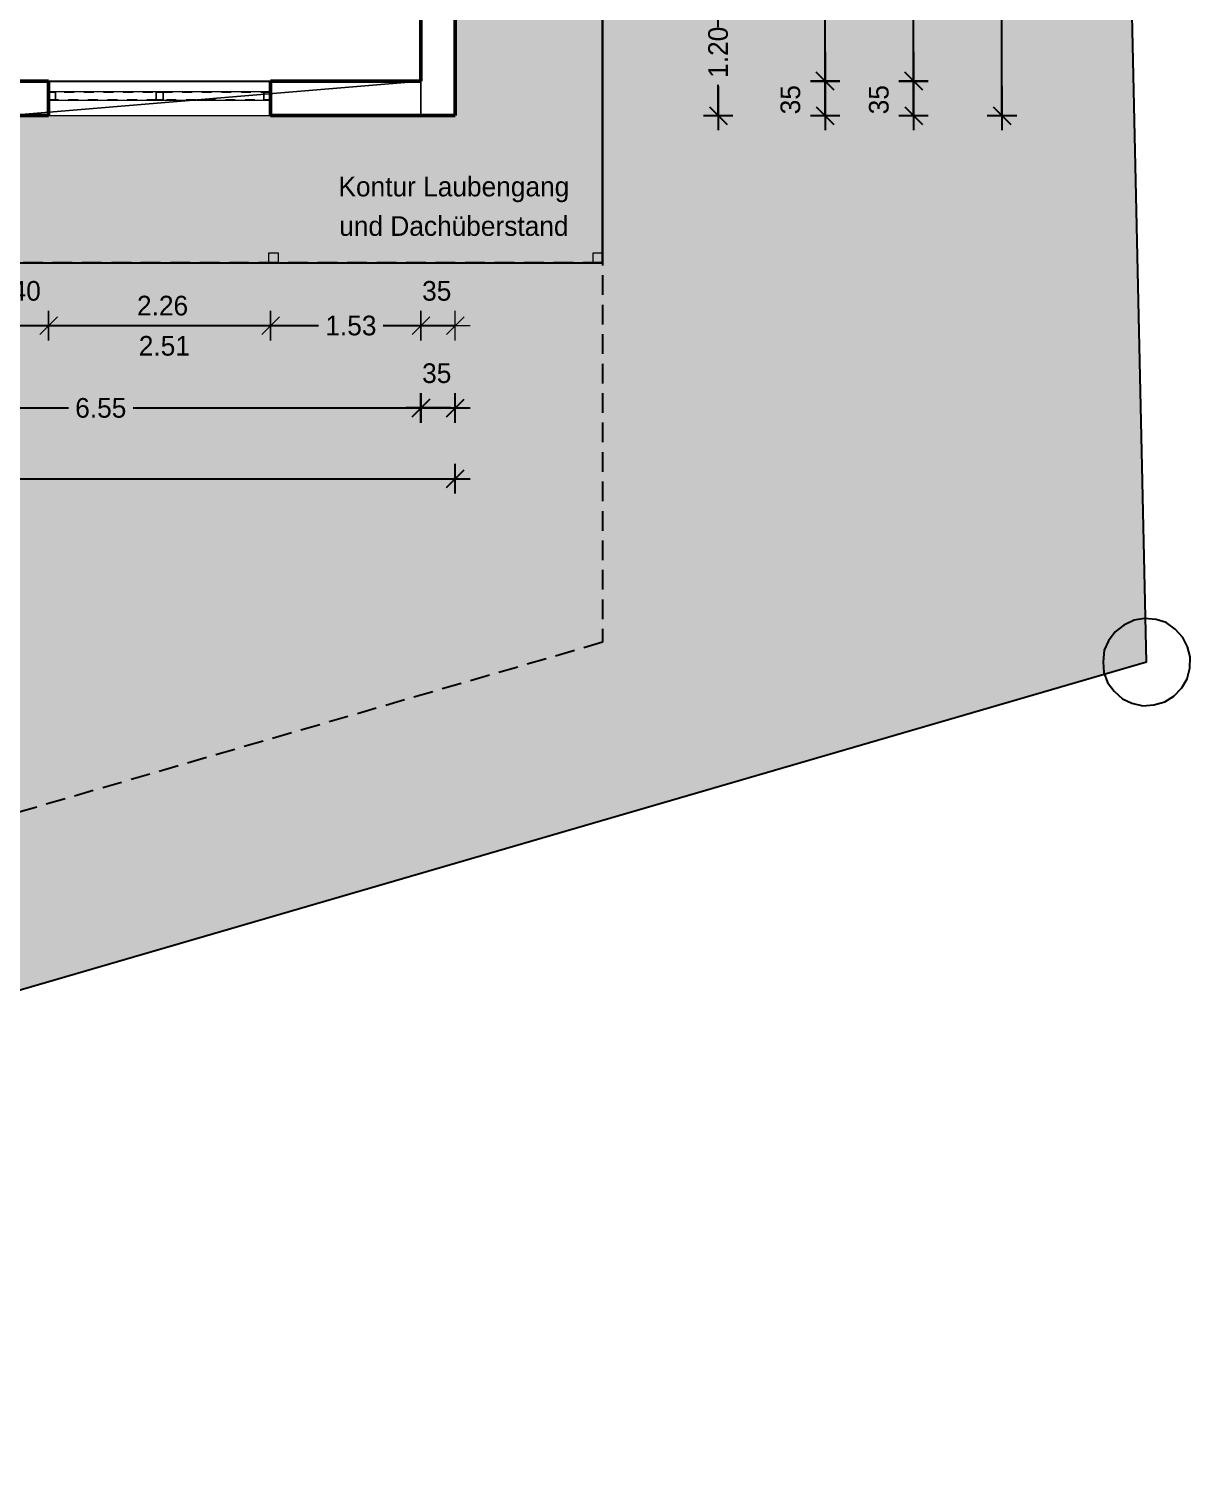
# Model space of a CAD drawing. Header units: metres. Extents: x 148.5 to 220.7, y 14.2 to 65.9.
# Drawn here: x 168.46 to 180.28, y 14.63 to 29.36 of the extents above; entities that cross this region are included whole.
import ezdxf

# ---------------------------------------------------------------- set-up
doc = ezdxf.new("R2010")
doc.units = ezdxf.units.M
doc.header["$XCLIPFRAME"] = 2
doc.header["$PDMODE"] = 65
for name, pattern in [('AUSGEZOGEN', [0]), ('PUNKT2_S9', [0.1, 0, -0.1]), ('VERDECKT2_S2', [0.27, 0.2, -0.07])]:
    doc.linetypes.add(name, pattern=pattern)
for name, color, linetype, lineweight in [('Allgemein01', 7, 'AUSGEZOGEN', 13), ('Design', 7, 'AUSGEZOGEN', 18), ('Fenster', 7, 'AUSGEZOGEN', 13), ('Fensterbank', 7, 'AUSGEZOGEN', 13), ('Fensterbrüstung', 7, 'AUSGEZOGEN', 13), ('Möblierung', 7, 'AUSGEZOGEN', 13), ('Pfosten_ Stützen', 7, 'AUSGEZOGEN', 13), ('Raum', 250, 'AUSGEZOGEN', 13), ('Standard', 7, 'AUSGEZOGEN', 25), ('Stütze Holz', 7, 'AUSGEZOGEN', 13), ('Wand Holz nicht tragend', 7, 'AUSGEZOGEN', 13), ('Wand Holz tragend', 7, 'AUSGEZOGEN', 13)]:
    doc.layers.add(name, color=color, linetype=linetype, lineweight=lineweight)
doc.styles.add('ARIAL', font='arial.ttf')
doc.styles.add('Posterama Text Light', font='')
doc.styles.get('Posterama Text Light').set_extended_font_data('Posterama Text Light')
doc.dimstyles.new('DIMSTYLE_11', dxfattribs={"dimtxt": 0.2, "dimasz": 0.3, "dimexe": 0, "dimexo": 1e-06, "dimgap": 0.1, "dimtad": 2, "dimrnd": 0.005, "dimzin": 0, "dimdsep": 46, "dimtxsty": 'Posterama Text Light', "dimblk1": 'ALL_ML_STRICH', "dimblk2": 'ALL_ML_STRICH', "dimsah": 1, "dimcen": 0, "dimse1": 1, "dimse2": 1, "dimclrd": 7, "dimclre": 7, "dimclrt": 7, "dimadec": 0, "dimazin": 0, "dimtfac": 1, "dimtdec": 0, "dimtix": 1, "dimtmove": 2, "dimatfit": 3, "dimfxl": 0, "dimtzin": 0, "dimlwd": 0, "dimlwe": 18, "dimarcsym": 0})
doc.dimstyles.new('DIMSTYLE_2', dxfattribs={"dimtxt": 0.2, "dimasz": 0.3, "dimexe": 0, "dimexo": 1e-06, "dimgap": 0.1, "dimtad": 0, "dimdec": 3, "dimrnd": 0.005, "dimzin": 0, "dimdsep": 46, "dimtxsty": 'Posterama Text Light', "dimblk1": 'ALL_ML_STRICH', "dimblk2": 'ALL_ML_STRICH', "dimsah": 1, "dimcen": 0, "dimse1": 1, "dimse2": 1, "dimclrd": 7, "dimclre": 7, "dimclrt": 7, "dimadec": 0, "dimazin": 0, "dimtfac": 1, "dimtdec": 0, "dimtix": 1, "dimtmove": 2, "dimatfit": 3, "dimfxl": 0, "dimtzin": 0, "dimlwd": 0, "dimlwe": 25, "dimarcsym": 0})
doc.dimstyles.new('DIMSTYLE_4', dxfattribs={"dimtxt": 0.2, "dimasz": 0.3, "dimexe": 0, "dimexo": 1e-06, "dimgap": 0.1, "dimtad": 0, "dimrnd": 0.005, "dimzin": 0, "dimdsep": 46, "dimtxsty": 'Posterama Text Light', "dimblk1": 'ALL_ML_STRICH', "dimblk2": 'ALL_ML_STRICH', "dimsah": 1, "dimcen": 0, "dimse1": 1, "dimse2": 1, "dimclrd": 7, "dimclre": 7, "dimclrt": 7, "dimadec": 0, "dimazin": 0, "dimtfac": 1, "dimtdec": 0, "dimtix": 1, "dimtmove": 2, "dimatfit": 3, "dimfxl": 0, "dimtzin": 0, "dimlwd": 0, "dimlwe": 25, "dimarcsym": 0})
doc.dimstyles.new('DIMSTYLE_5', dxfattribs={"dimtxt": 0.2, "dimasz": 0.3, "dimexe": 0, "dimexo": 1e-06, "dimgap": 0.1, "dimtad": 0, "dimdec": 3, "dimrnd": 0.005, "dimzin": 0, "dimdsep": 46, "dimtxsty": 'Posterama Text Light', "dimblk1": 'ALL_ML_STRICH', "dimblk2": 'ALL_ML_STRICH', "dimsah": 1, "dimcen": 0, "dimse1": 1, "dimse2": 1, "dimclrd": 7, "dimclre": 7, "dimclrt": 7, "dimadec": 0, "dimazin": 0, "dimtfac": 1, "dimtdec": 0, "dimtix": 1, "dimtmove": 2, "dimatfit": 3, "dimfxl": 0, "dimtzin": 0, "dimlwd": 0, "dimlwe": 25, "dimarcsym": 0})
doc.dimstyles.new('DIMSTYLE_8', dxfattribs={"dimtxt": 0.2, "dimasz": 0.3, "dimexe": 0, "dimexo": 1e-06, "dimgap": 0.1, "dimtad": 2, "dimdec": 1, "dimlfac": 100, "dimrnd": 0.5, "dimzin": 0, "dimdsep": 46, "dimtxsty": 'Posterama Text Light', "dimblk1": 'ALL_ML_STRICH', "dimblk2": 'ALL_ML_STRICH', "dimsah": 1, "dimcen": 0, "dimse1": 1, "dimse2": 1, "dimclrd": 7, "dimclre": 7, "dimclrt": 7, "dimadec": 0, "dimazin": 0, "dimtfac": 1, "dimtdec": 0, "dimtix": 1, "dimtmove": 2, "dimatfit": 3, "dimfxl": 0, "dimtvp": 1.2, "dimtzin": 0, "dimlwd": 0, "dimlwe": 18, "dimarcsym": 0})
picture_1 = doc.add_image_def('image1.jpg', size_in_pixel=(256, 256))
picture_2 = doc.add_image_def('image2.jpg', size_in_pixel=(256, 256))

# ---------------------------------------------------------------- blocks, each defined once
blk = doc.blocks.new('ALL_ML_STRICH')
at = {"color": 0, "linetype": 'ByBlock', "lineweight": -2}
for p, q in [((0, -0.5), (0, 0.5)), ((-1, 0), (0.5, 0)), ((-0.3, -0.3), (0.3, 0.3))]:
    blk.add_line(p, q, dxfattribs=at)
blk = doc.blocks.new('*D78')
at = {"layer": 'DEFPOINTS', "color": 7, "linetype": 'AUSGEZOGEN', "lineweight": 25, "transparency": 33554687}
for p in [(172.798, 46.485), (172.798, 28.482), (178.363, 28.482)]:
    blk.add_point(p, dxfattribs=at)
at = {"layer": 'Standard', "color": 7, "linetype": 'AUSGEZOGEN', "lineweight": -2, "transparency": 33554687}
for p, q in [((178.363, 37.982), (178.363, 46.485)), ((178.363, 28.482), (178.363, 37.042))]:
    blk.add_line(p, q, dxfattribs=at)
at = {"layer": 'Standard', "color": 7, "linetype": 'AUSGEZOGEN', "lineweight": 25, "transparency": 33554687, "xscale": 0.3, "yscale": 0.3, "zscale": 0.3}
for p, rotation in [((178.363, 46.485), 90), ((178.363, 28.482), 270)]:
    blk.add_blockref('ALL_ML_STRICH', p, dxfattribs=dict(at, rotation=rotation))
at = {"layer": 'Standard', "color": 7, "linetype": 'AUSGEZOGEN', "lineweight": 25, "transparency": 33554687, "insert": (178.363, 37.512), "char_height": 0.2, "width": 1.2, "attachment_point": 5, "rotation": 90, "style": 'Posterama Text Light'}
blk.add_mtext('\\A1;{\\A1;{18.00\\H0.132000;\\S5^ ;}}', dxfattribs=at)
blk = doc.blocks.new('*D80')
at = {"layer": 'DEFPOINTS', "color": 7, "linetype": 'AUSGEZOGEN', "lineweight": 25, "transparency": 33554687}
for p in [(158.798, 28.482), (172.798, 28.482), (158.798, 24.785)]:
    blk.add_point(p, dxfattribs=at)
at = {"layer": 'Standard', "color": 7, "linetype": 'AUSGEZOGEN', "lineweight": -2, "transparency": 33554687}
for p, q in [((158.798, 24.785), (165.41, 24.785)), ((166.21, 24.785), (172.798, 24.785))]:
    blk.add_line(p, q, dxfattribs=at)
at = {"layer": 'Standard', "color": 7, "linetype": 'AUSGEZOGEN', "lineweight": 25, "transparency": 33554687, "xscale": 0.3, "yscale": 0.3, "zscale": 0.3, "rotation": 180}
blk.add_blockref('ALL_ML_STRICH', (158.798, 24.785), dxfattribs=at)
at = {"layer": 'Standard', "color": 7, "linetype": 'AUSGEZOGEN', "lineweight": 25, "transparency": 33554687, "xscale": 0.3, "yscale": 0.3, "zscale": 0.3}
blk.add_blockref('ALL_ML_STRICH', (172.798, 24.785), dxfattribs=at)
at = {"layer": 'Standard', "color": 7, "linetype": 'AUSGEZOGEN', "lineweight": 25, "transparency": 33554687, "insert": (165.81, 24.785), "char_height": 0.2, "width": 1, "attachment_point": 5, "style": 'Posterama Text Light'}
blk.add_mtext('\\A1;{\\A1;{14.00\\H0.132000;\\S^ ;}}', dxfattribs=at)
blk = doc.blocks.new('Fensterbank_5_$F2')
at = {"layer": 'Fensterbank', "color": 7, "linetype": 'AUSGEZOGEN', "lineweight": 18, "transparency": 33554687}
blk.add_line((0, -0.112), (2.26, -0.112), dxfattribs=at)
blk = doc.blocks.new('Fensterbank_6_$F2')
at = {"layer": 'Fensterbank', "color": 7, "linetype": 'AUSGEZOGEN', "lineweight": 18, "transparency": 33554687}
blk.add_line((0, -0.16), (2.26, -0.16), dxfattribs=at)
blk = doc.blocks.new('Fenster_7_$F2')
at = {"layer": 'Fenster', "transparency": 33554687}
for points in [[(0, -0.007), (0.07, -0.007), (0.07, 0.085), (0, 0.085), (0, -0.007)], [(0.07, -0.007), (2.19, -0.007), (2.19, 0.085), (0.07, 0.085), (0.07, -0.007)], [(1.095, 0.079), (1.165, 0.079), (1.165, -0.001), (1.095, -0.001), (1.095, 0.079)], [(1.095, -0.001), (1.165, -0.001), (1.165, 0.079), (1.095, 0.079), (1.095, -0.001)], [(2.19, -0.007), (2.26, -0.007), (2.26, 0.085), (2.19, 0.085), (2.19, -0.007)]]:
    blk.add_lwpolyline(points, close=True, dxfattribs=at)
blk = doc.blocks.new('*D102')
at = {"layer": 'DEFPOINTS', "color": 7, "linetype": 'AUSGEZOGEN', "lineweight": 18, "transparency": 33554687}
for p in [(168.258, 28.482), (168.658, 28.482), (168.258, 26.343)]:
    blk.add_point(p, dxfattribs=at)
at = {"layer": 'Standard', "color": 7, "linetype": 'AUSGEZOGEN', "lineweight": -2, "transparency": 33554687}
blk.add_line((168.258, 26.343), (168.658, 26.343), dxfattribs=at)
at = {"layer": 'Standard', "color": 7, "linetype": 'AUSGEZOGEN', "lineweight": 18, "transparency": 33554687, "xscale": 0.3, "yscale": 0.3, "zscale": 0.3, "rotation": 180}
blk.add_blockref('ALL_ML_STRICH', (168.258, 26.343), dxfattribs=at)
at = {"layer": 'Standard', "color": 7, "linetype": 'AUSGEZOGEN', "lineweight": 18, "transparency": 33554687, "xscale": 0.3, "yscale": 0.3, "zscale": 0.3}
blk.add_blockref('ALL_ML_STRICH', (168.658, 26.343), dxfattribs=at)
at = {"layer": 'Standard', "color": 7, "linetype": 'AUSGEZOGEN', "lineweight": 18, "transparency": 33554687, "insert": (168.43, 26.696), "char_height": 0.2, "width": 0.8, "attachment_point": 5, "style": 'Posterama Text Light'}
blk.add_mtext('\\A1;{\\A1;{40\\H0.132000;\\S^ ;}}', dxfattribs=at)
blk = doc.blocks.new('*D103')
at = {"layer": 'DEFPOINTS', "color": 7, "linetype": 'AUSGEZOGEN', "lineweight": 18, "transparency": 33554687}
for p in [(168.658, 28.482), (170.918, 28.482), (168.658, 26.343)]:
    blk.add_point(p, dxfattribs=at)
at = {"layer": 'Standard', "color": 7, "linetype": 'AUSGEZOGEN', "lineweight": -2, "transparency": 33554687}
blk.add_line((168.658, 26.343), (170.918, 26.343), dxfattribs=at)
at = {"layer": 'Standard', "color": 7, "linetype": 'AUSGEZOGEN', "lineweight": 18, "transparency": 33554687, "xscale": 0.3, "yscale": 0.3, "zscale": 0.3, "rotation": 180}
blk.add_blockref('ALL_ML_STRICH', (168.658, 26.343), dxfattribs=at)
at = {"layer": 'Standard', "color": 7, "linetype": 'AUSGEZOGEN', "lineweight": 18, "transparency": 33554687, "xscale": 0.3, "yscale": 0.3, "zscale": 0.3}
blk.add_blockref('ALL_ML_STRICH', (170.918, 26.343), dxfattribs=at)
at = {"layer": 'Standard', "color": 7, "linetype": 'AUSGEZOGEN', "lineweight": 18, "transparency": 33554687, "insert": (169.818, 26.546), "char_height": 0.2, "width": 0.8, "attachment_point": 5, "style": 'Posterama Text Light'}
blk.add_mtext('\\A1;{\\A1;{2.26\\H0.132000;\\S^ ;}}', dxfattribs=at)
at = {"layer": 'Standard', "color": 7, "linetype": 'AUSGEZOGEN', "lineweight": 18, "transparency": 33554687, "insert": (169.576, 26.238), "char_height": 0.2, "width": 0.01, "attachment_point": 1, "line_spacing_factor": 0.60241, "style": 'Posterama Text Light'}
blk.add_mtext('\\A1;{2.51\\H0.132000;\\S^ ;}', dxfattribs=at)
blk = doc.blocks.new('*D104')
at = {"layer": 'DEFPOINTS', "color": 7, "linetype": 'AUSGEZOGEN', "lineweight": 18, "transparency": 33554687}
for p in [(170.918, 28.482), (172.448, 28.482), (170.918, 26.343)]:
    blk.add_point(p, dxfattribs=at)
at = {"layer": 'Standard', "color": 7, "linetype": 'AUSGEZOGEN', "lineweight": -2, "transparency": 33554687}
for p, q in [((170.918, 26.343), (171.405, 26.343)), ((172.065, 26.343), (172.448, 26.343))]:
    blk.add_line(p, q, dxfattribs=at)
at = {"layer": 'Standard', "color": 7, "linetype": 'AUSGEZOGEN', "lineweight": 18, "transparency": 33554687, "xscale": 0.3, "yscale": 0.3, "zscale": 0.3, "rotation": 180}
blk.add_blockref('ALL_ML_STRICH', (170.918, 26.343), dxfattribs=at)
at = {"layer": 'Standard', "color": 7, "linetype": 'AUSGEZOGEN', "lineweight": 18, "transparency": 33554687, "xscale": 0.3, "yscale": 0.3, "zscale": 0.3}
blk.add_blockref('ALL_ML_STRICH', (172.448, 26.343), dxfattribs=at)
at = {"layer": 'Standard', "color": 7, "linetype": 'AUSGEZOGEN', "lineweight": 18, "transparency": 33554687, "insert": (171.735, 26.343), "char_height": 0.2, "width": 0.8, "attachment_point": 5, "style": 'Posterama Text Light'}
blk.add_mtext('\\A1;{\\A1;{1.53\\H0.132000;\\S^ ;}}', dxfattribs=at)
blk = doc.blocks.new('*D105')
at = {"layer": 'DEFPOINTS', "color": 7, "linetype": 'AUSGEZOGEN', "lineweight": 18, "transparency": 33554687}
for p in [(172.448, 28.482), (172.798, 28.482), (172.448, 26.343)]:
    blk.add_point(p, dxfattribs=at)
at = {"layer": 'Standard', "color": 7, "linetype": 'AUSGEZOGEN', "lineweight": -2, "transparency": 33554687}
blk.add_line((172.448, 26.343), (172.798, 26.343), dxfattribs=at)
at = {"layer": 'Standard', "color": 7, "linetype": 'AUSGEZOGEN', "lineweight": 18, "transparency": 33554687, "xscale": 0.3, "yscale": 0.3, "zscale": 0.3, "rotation": 180}
blk.add_blockref('ALL_ML_STRICH', (172.448, 26.343), dxfattribs=at)
at = {"layer": 'Standard', "color": 7, "linetype": 'AUSGEZOGEN', "lineweight": 18, "transparency": 33554687, "xscale": 0.3, "yscale": 0.3, "zscale": 0.3}
blk.add_blockref('ALL_ML_STRICH', (172.798, 26.343), dxfattribs=at)
at = {"layer": 'Standard', "color": 7, "linetype": 'AUSGEZOGEN', "lineweight": 18, "transparency": 33554687, "insert": (172.609, 26.696), "char_height": 0.2, "width": 0.8, "attachment_point": 5, "style": 'Posterama Text Light'}
blk.add_mtext('\\A1;{\\A1;{35\\H0.132000;\\S^ ;}}', dxfattribs=at)
blk = doc.blocks.new('*D108')
at = {"layer": 'DEFPOINTS', "color": 7, "linetype": 'AUSGEZOGEN', "lineweight": 25, "transparency": 33554687}
for p in [(172.798, 29.682), (172.798, 28.482), (175.474, 28.482)]:
    blk.add_point(p, dxfattribs=at)
at = {"layer": 'Standard', "color": 7, "linetype": 'AUSGEZOGEN', "lineweight": -2, "transparency": 33554687}
for p, q in [((175.474, 29.456), (175.474, 29.682)), ((175.474, 28.482), (175.474, 28.796))]:
    blk.add_line(p, q, dxfattribs=at)
at = {"layer": 'Standard', "color": 7, "linetype": 'AUSGEZOGEN', "lineweight": 25, "transparency": 33554687, "xscale": 0.3, "yscale": 0.3, "zscale": 0.3}
for p, rotation in [((175.474, 29.682), 90), ((175.474, 28.482), 270)]:
    blk.add_blockref('ALL_ML_STRICH', p, dxfattribs=dict(at, rotation=rotation))
at = {"layer": 'Standard', "color": 7, "linetype": 'AUSGEZOGEN', "lineweight": 25, "transparency": 33554687, "insert": (175.474, 29.126), "char_height": 0.2, "width": 0.8, "attachment_point": 5, "rotation": 90, "style": 'Posterama Text Light'}
blk.add_mtext('\\A1;{\\A1;{1.20\\H0.132000;\\S^ ;}}', dxfattribs=at)
blk = doc.blocks.new('*D120')
at = {"layer": 'DEFPOINTS', "color": 7, "linetype": 'AUSGEZOGEN', "lineweight": 25, "transparency": 33554687}
for p in [(165.898, 28.832), (172.448, 28.832), (165.898, 25.505)]:
    blk.add_point(p, dxfattribs=at)
at = {"layer": 'Standard', "color": 7, "linetype": 'AUSGEZOGEN', "lineweight": -2, "transparency": 33554687}
for p, q in [((165.898, 25.505), (168.859, 25.505)), ((169.519, 25.505), (172.448, 25.505))]:
    blk.add_line(p, q, dxfattribs=at)
at = {"layer": 'Standard', "color": 7, "linetype": 'AUSGEZOGEN', "lineweight": 25, "transparency": 33554687, "xscale": 0.3, "yscale": 0.3, "zscale": 0.3, "rotation": 180}
blk.add_blockref('ALL_ML_STRICH', (165.898, 25.505), dxfattribs=at)
at = {"layer": 'Standard', "color": 7, "linetype": 'AUSGEZOGEN', "lineweight": 25, "transparency": 33554687, "xscale": 0.3, "yscale": 0.3, "zscale": 0.3}
blk.add_blockref('ALL_ML_STRICH', (172.448, 25.505), dxfattribs=at)
at = {"layer": 'Standard', "color": 7, "linetype": 'AUSGEZOGEN', "lineweight": 25, "transparency": 33554687, "insert": (169.189, 25.505), "char_height": 0.2, "width": 0.8, "attachment_point": 5, "style": 'Posterama Text Light'}
blk.add_mtext('\\A1;{\\A1;{6.55\\H0.132000;\\S^ ;}}', dxfattribs=at)
blk = doc.blocks.new('*D121')
at = {"layer": 'DEFPOINTS', "color": 7, "linetype": 'AUSGEZOGEN', "lineweight": 25, "transparency": 33554687}
for p in [(172.448, 28.832), (172.798, 28.482), (172.448, 25.505)]:
    blk.add_point(p, dxfattribs=at)
at = {"layer": 'Standard', "color": 7, "linetype": 'AUSGEZOGEN', "lineweight": -2, "transparency": 33554687}
blk.add_line((172.448, 25.505), (172.798, 25.505), dxfattribs=at)
at = {"layer": 'Standard', "color": 7, "linetype": 'AUSGEZOGEN', "lineweight": 25, "transparency": 33554687, "xscale": 0.3, "yscale": 0.3, "zscale": 0.3, "rotation": 180}
blk.add_blockref('ALL_ML_STRICH', (172.448, 25.505), dxfattribs=at)
at = {"layer": 'Standard', "color": 7, "linetype": 'AUSGEZOGEN', "lineweight": 25, "transparency": 33554687, "xscale": 0.3, "yscale": 0.3, "zscale": 0.3}
blk.add_blockref('ALL_ML_STRICH', (172.798, 25.505), dxfattribs=at)
at = {"layer": 'Standard', "color": 7, "linetype": 'AUSGEZOGEN', "lineweight": 25, "transparency": 33554687, "insert": (172.609, 25.858), "char_height": 0.2, "width": 0.8, "attachment_point": 5, "style": 'Posterama Text Light'}
blk.add_mtext('\\A1;{\\A1;{35\\H0.132000;\\S^ ;}}', dxfattribs=at)
blk = doc.blocks.new('*D156')
at = {"layer": 'DEFPOINTS', "color": 7, "linetype": 'AUSGEZOGEN', "lineweight": 25, "transparency": 33554687}
for p in [(172.448, 28.832), (172.798, 28.482), (177.463, 28.482)]:
    blk.add_point(p, dxfattribs=at)
at = {"layer": 'Standard', "color": 7, "linetype": 'AUSGEZOGEN', "lineweight": -2, "transparency": 33554687}
blk.add_line((177.463, 28.482), (177.463, 28.832), dxfattribs=at)
at = {"layer": 'Standard', "color": 7, "linetype": 'AUSGEZOGEN', "lineweight": 25, "transparency": 33554687, "xscale": 0.3, "yscale": 0.3, "zscale": 0.3}
for p, rotation in [((177.463, 28.832), 90), ((177.463, 28.482), 270)]:
    blk.add_blockref('ALL_ML_STRICH', p, dxfattribs=dict(at, rotation=rotation))
at = {"layer": 'Standard', "color": 7, "linetype": 'AUSGEZOGEN', "lineweight": 25, "transparency": 33554687, "insert": (177.11, 28.643), "char_height": 0.2, "width": 0.8, "attachment_point": 5, "rotation": 90, "style": 'Posterama Text Light'}
blk.add_mtext('\\A1;{\\A1;{35\\H0.132000;\\S^ ;}}', dxfattribs=at)
blk = doc.blocks.new('*D157')
at = {"layer": 'DEFPOINTS', "color": 7, "linetype": 'AUSGEZOGEN', "lineweight": 25, "transparency": 33554687}
for p in [(172.448, 46.135), (172.448, 28.832), (177.463, 28.832)]:
    blk.add_point(p, dxfattribs=at)
at = {"layer": 'Standard', "color": 7, "linetype": 'AUSGEZOGEN', "lineweight": -2, "transparency": 33554687}
for p, q in [((177.463, 38.009), (177.463, 46.135)), ((177.463, 28.832), (177.463, 37.069))]:
    blk.add_line(p, q, dxfattribs=at)
at = {"layer": 'Standard', "color": 7, "linetype": 'AUSGEZOGEN', "lineweight": 25, "transparency": 33554687, "xscale": 0.3, "yscale": 0.3, "zscale": 0.3}
for p, rotation in [((177.463, 46.135), 90), ((177.463, 28.832), 270)]:
    blk.add_blockref('ALL_ML_STRICH', p, dxfattribs=dict(at, rotation=rotation))
at = {"layer": 'Standard', "color": 7, "linetype": 'AUSGEZOGEN', "lineweight": 25, "transparency": 33554687, "insert": (177.463, 37.539), "char_height": 0.2, "width": 1.2, "attachment_point": 5, "rotation": 90, "style": 'Posterama Text Light'}
blk.add_mtext('\\A1;{\\A1;{17.30\\H0.132000;\\S5^ ;}}', dxfattribs=at)
blk = doc.blocks.new('*D159')
at = {"layer": 'DEFPOINTS', "color": 7, "linetype": 'AUSGEZOGEN', "lineweight": 25, "transparency": 33554687}
for p in [(172.448, 28.832), (172.798, 28.482), (176.563, 28.482)]:
    blk.add_point(p, dxfattribs=at)
at = {"layer": 'Standard', "color": 7, "linetype": 'AUSGEZOGEN', "lineweight": -2, "transparency": 33554687}
blk.add_line((176.563, 28.482), (176.563, 28.832), dxfattribs=at)
at = {"layer": 'Standard', "color": 7, "linetype": 'AUSGEZOGEN', "lineweight": 25, "transparency": 33554687, "xscale": 0.3, "yscale": 0.3, "zscale": 0.3}
for p, rotation in [((176.563, 28.832), 90), ((176.563, 28.482), 270)]:
    blk.add_blockref('ALL_ML_STRICH', p, dxfattribs=dict(at, rotation=rotation))
at = {"layer": 'Standard', "color": 7, "linetype": 'AUSGEZOGEN', "lineweight": 25, "transparency": 33554687, "insert": (176.21, 28.643), "char_height": 0.2, "width": 0.8, "attachment_point": 5, "rotation": 90, "style": 'Posterama Text Light'}
blk.add_mtext('\\A1;{\\A1;{35\\H0.132000;\\S^ ;}}', dxfattribs=at)
blk = doc.blocks.new('*D160')
at = {"layer": 'DEFPOINTS', "color": 7, "linetype": 'AUSGEZOGEN', "lineweight": 25, "transparency": 33554687}
for p in [(172.448, 34.415), (172.448, 28.832), (176.563, 28.832)]:
    blk.add_point(p, dxfattribs=at)
at = {"layer": 'Standard', "color": 7, "linetype": 'AUSGEZOGEN', "lineweight": -2, "transparency": 33554687}
for p, q in [((176.563, 32.059), (176.563, 34.415)), ((176.563, 28.832), (176.563, 31.259))]:
    blk.add_line(p, q, dxfattribs=at)
at = {"layer": 'Standard', "color": 7, "linetype": 'AUSGEZOGEN', "lineweight": 25, "transparency": 33554687, "xscale": 0.3, "yscale": 0.3, "zscale": 0.3}
for p, rotation in [((176.563, 34.415), 90), ((176.563, 28.832), 270)]:
    blk.add_blockref('ALL_ML_STRICH', p, dxfattribs=dict(at, rotation=rotation))
at = {"layer": 'Standard', "color": 7, "linetype": 'AUSGEZOGEN', "lineweight": 25, "transparency": 33554687, "insert": (176.563, 31.659), "char_height": 0.2, "width": 1, "attachment_point": 5, "rotation": 90, "style": 'Posterama Text Light'}
blk.add_mtext('\\A1;{\\A1;{5.58\\H0.132000;\\S5^ ;}}', dxfattribs=at)

msp = doc.modelspace()

# ---------------------------------------------------------------- hatches: boundary and pattern name
at = {"layer": 'Design', "linetype": 'AUSGEZOGEN', "lineweight": 25, "transparency": 33554687}
h = msp.add_hatch(color=55, dxfattribs=at)
h.paths.add_polyline_path([(179.3997, 22.8108), (179.4062, 22.7934), (179.8343, 22.918), (179.8244, 23.3615), (179.8137, 23.3627), (179.8244, 23.3644), (179.3348, 45.4282), (179.3425, 45.8699), (179.3143, 45.8729), (179.3427, 45.8775), (179.5599, 58.3434), (179.5313, 58.35), (179.5601, 58.352), (179.5678, 58.7935), (149.705, 50.1056), (150.4603, 33.8782), (151.3693, 14.6325), (151.794, 14.7561), (151.7852, 14.7892), (151.8007, 14.758), (179.401, 22.7919)])
h.paths.add_polyline_path([(172.8178, 34.6148), (172.8178, 34.6423), (172.8478, 34.6423), (172.8478, 34.6148)], flags=16)
h.paths.add_polyline_path([(172.8178, 37.0619), (172.8478, 37.0619), (172.8478, 35.9069), (172.8178, 35.9069)], flags=16)
h.paths.add_polyline_path([(172.7978, 28.4819), (158.7978, 28.4819), (158.7978, 46.4848), (172.7978, 46.4848)], flags=16)
h.paths.add_polyline_path([(179.3071, 58.4269), (179.3106, 58.4318), (179.3244, 58.419)], flags=16)
h.paths.add_polyline_path([(155.5781, 42.4093), (155.5781, 42.4093), (155.5225, 42.4067)], flags=16)

# ---------------------------------------------------------------- linework, layer by layer
at = {"layer": 'Allgemein01', "color": 52, "linetype": 'AUSGEZOGEN', "lineweight": 13, "transparency": 33554687}
msp.add_line((172.4478, 28.8319), (172.4478, 46.1348), dxfattribs=at)
at = {"layer": 'Allgemein01', "color": 1, "linetype": 'VERDECKT2_S2', "lineweight": 25, "transparency": 33554687}
msp.add_lwpolyline([(157.2978, 47.9848), (174.2978, 47.9848), (174.2978, 26.9819), (157.2978, 26.9819), (157.2978, 47.9848)], close=True, dxfattribs=at)
at = {"layer": 'Fensterbrüstung', "transparency": 33554687}
for p, q in [((170.9178, 28.8319), (168.6578, 28.8319)), ((168.6578, 28.4819), (170.9178, 28.4819))]:
    msp.add_line(p, q, dxfattribs=at)
at = {"layer": 'Möblierung', "color": 5, "linetype": 'VERDECKT2_S2', "lineweight": 25, "transparency": 33554687}
msp.add_line((174.2978, 52.9559), (174.2978, 23.1195), dxfattribs=at)
at = {"layer": 'Raum', "color": 7, "linetype": 'AUSGEZOGEN', "lineweight": 25, "transparency": 33554687}
for p, q in [((172.4478, 28.8319), (172.4478, 34.4148)), ((159.1478, 28.8319), (172.4478, 28.8319))]:
    msp.add_line(p, q, dxfattribs=at)
at = {"layer": 'Standard', "color": 5, "linetype": 'VERDECKT2_S2', "lineweight": 25, "transparency": 33554687}
msp.add_line((174.2978, 23.1195), (156.7242, 18.0042), dxfattribs=at)
at = {"layer": 'Standard', "color": 7, "linetype": 'AUSGEZOGEN', "lineweight": 25, "transparency": 33554687}
msp.add_line((179.8343, 22.918), (151.3693, 14.6325), dxfattribs=at)
msp.add_lwpolyline([(179.8343, 22.918), (179.3348, 45.4282), (179.5678, 58.7935), (149.705, 50.1056)], dxfattribs=at)
msp.add_lwpolyline([(180.2502, 23.0748), (180.203, 23.1701), (180.126, 23.2542), (180.033, 23.3209), (179.9314, 23.3505), (179.8137, 23.3627), (179.7072, 23.3451), (179.602, 23.2942), (179.5142, 23.2271), (179.4475, 23.1341), (179.4043, 23.0387), (179.3921, 22.921), (179.3997, 22.8108), (179.437, 22.7117), (179.5041, 22.6239), (179.5909, 22.5435), (179.6863, 22.5003), (179.7979, 22.4745), (179.9081, 22.4821), (180.0208, 22.5133), (180.1123, 22.5704), (180.1927, 22.6573), (180.2495, 22.7465), (180.2753, 22.8581), (180.2776, 22.972), (180.2502, 23.0748)], close=True, dxfattribs=at)
at = {"layer": 'Stütze Holz', "transparency": 33554687}
for p, q in [((170.9978, 27.0819), (170.8978, 27.0819)), ((170.8978, 27.0819), (170.8978, 26.9819)), ((170.8978, 26.9819), (170.9978, 26.9819)), ((170.9978, 26.9819), (170.9978, 27.0819)), ((174.2978, 27.0819), (174.1978, 27.0819)), ((174.1978, 27.0819), (174.1978, 26.9819)), ((174.1978, 26.9819), (174.2978, 26.9819)), ((174.2978, 26.9819), (174.2978, 27.0819))]:
    msp.add_line(p, q, dxfattribs=at)
at = {"layer": 'Wand Holz nicht tragend', "color": 7, "linetype": 'AUSGEZOGEN', "lineweight": 25, "transparency": 33554687}
for p, q in [((174.2978, 26.9819), (174.2978, 47.9848)), ((165.7978, 26.9819), (174.2978, 26.9819))]:
    msp.add_line(p, q, dxfattribs=at)
at = {"layer": 'Wand Holz tragend', "color": 1, "linetype": 'AUSGEZOGEN', "lineweight": 50, "transparency": 33554687}
for p, q in [((172.4478, 29.6819), (172.4478, 28.8319)), ((172.7978, 28.4819), (172.7978, 29.6819)), ((168.6578, 28.8319), (168.2578, 28.8319)), ((168.6578, 28.8319), (168.6578, 28.7199)), ((170.9178, 28.7199), (170.9178, 28.8319)), ((172.4478, 28.8319), (170.9178, 28.8319)), ((168.6578, 28.7199), (168.6578, 28.6419)), ((168.6578, 28.6419), (168.6578, 28.4819)), ((170.9178, 28.6419), (170.9178, 28.7199)), ((170.9178, 28.4819), (170.9178, 28.6419)), ((168.2578, 28.4819), (168.6578, 28.4819)), ((170.9178, 28.4819), (172.4478, 28.4819)), ((172.4478, 28.4819), (172.7978, 28.4819))]:
    msp.add_line(p, q, dxfattribs=at)
at = {"layer": 'Wand Holz tragend', "color": 5, "linetype": 'PUNKT2_S9', "lineweight": 25, "transparency": 33554687}
for p, q in [((170.9178, 28.7199), (168.6578, 28.7199)), ((168.6578, 28.7199), (168.6578, 28.6419)), ((168.6578, 28.6419), (170.9178, 28.6419)), ((170.9178, 28.6419), (170.9178, 28.7199))]:
    msp.add_line(p, q, dxfattribs=at)

# ---------------------------------------------------------------- block references
at = {"layer": 'Fenster', "transparency": 33554687, "xscale": -1, "rotation": 180}
msp.add_blockref('Fenster_7_$F2', (168.6578, 28.7199), dxfattribs=at)
at = {"layer": 'Wand Holz tragend', "color": 7, "linetype": 'AUSGEZOGEN', "lineweight": 25, "transparency": 33554687, "xscale": -1, "rotation": 180}
msp.add_blockref('Fensterbank_5_$F2', (168.6578, 28.7199), dxfattribs=at)
at = {"layer": 'Wand Holz tragend', "color": 7, "linetype": 'AUSGEZOGEN', "lineweight": 25, "transparency": 33554687}
msp.add_blockref('Fensterbank_6_$F2', (168.6578, 28.6419), dxfattribs=at)

# ---------------------------------------------------------------- texts
at = {"layer": 'Pfosten_ Stützen', "color": 7, "linetype": 'AUSGEZOGEN', "lineweight": 25, "transparency": 33554687, "insert": (172.7834, 27.859), "char_height": 0.2, "width": 2.605302, "attachment_point": 2, "line_spacing_factor": 1.204819, "style": 'ARIAL'}
msp.add_mtext('\\A1;{\\fPosterama Text Light|i0|b0;\\H0.200000;\\W1.000000;\\C7;Kontur Laubengang}\\P{\\fPosterama Text Light|i0|b0;\\H0.200000;\\W1.000000;\\C7;und Dachüberstand}\\P', dxfattribs=at)

# ---------------------------------------------------------------- dimensions: what is measured, and where the dimension line sits
at = {"layer": 'Standard', "color": 7, "linetype": 'AUSGEZOGEN', "lineweight": 25, "transparency": 33554687}
for base, p1, p2, dimstyle, picture, middle in [((178.3632, 46.4848), (172.7978, 28.4819), (172.7978, 46.4848), 'DIMSTYLE_2', '*D78', (178.3632, 37.5121)), ((177.4632, 46.1348), (172.4478, 28.8319), (172.4478, 46.1348), 'DIMSTYLE_5', '*D157', (177.4632, 37.5394)), ((176.5632, 34.4148), (172.4478, 28.8319), (172.4478, 34.4148), 'DIMSTYLE_5', '*D160', (176.5632, 31.659)), ((175.4738, 29.6819), (172.7978, 28.4819), (172.7978, 29.6819), 'DIMSTYLE_4', '*D108', (175.4738, 29.1261)), ((177.4632, 28.8319), (172.7978, 28.4819), (172.4478, 28.8319), 'DIMSTYLE_8', '*D156', (177.1104, 28.6434)), ((176.5632, 28.8319), (172.7978, 28.4819), (172.4478, 28.8319), 'DIMSTYLE_8', '*D159', (176.2104, 28.6434))]:
    dim = msp.add_linear_dim(base=base, p1=p1, p2=p2, angle=90, dimstyle=dimstyle, override={"dimpost": '<>', "dimclrd": 7, "dimclre": 7, "dimclrt": 7, "dimlwd": 0, "dimlwe": 25}, dxfattribs=at)
    dim.commit()
    dim.dimension.update_dxf_attribs({"geometry": picture, "text_midpoint": middle, "dimtype": 160})
for base, p1, p2, dimstyle, picture, middle in [((172.4478, 25.5054), (165.8978, 28.8319), (172.4478, 28.8319), 'DIMSTYLE_4', '*D120', (169.1894, 25.5054)), ((172.7978, 25.5054), (172.4478, 28.8319), (172.7978, 28.4819), 'DIMSTYLE_8', '*D121', (172.6092, 25.8582)), ((172.7978, 24.7854), (158.7978, 28.4819), (172.7978, 28.4819), 'DIMSTYLE_4', '*D80', (165.8096, 24.7854))]:
    dim = msp.add_linear_dim(base=base, p1=p1, p2=p2, dimstyle=dimstyle, override={"dimpost": '<>', "dimclrd": 7, "dimclre": 7, "dimclrt": 7, "dimlwd": 0, "dimlwe": 25}, dxfattribs=at)
    dim.commit()
    dim.dimension.update_dxf_attribs({"geometry": picture, "text_midpoint": middle, "dimtype": 160})
at = {"layer": 'Standard', "color": 7, "linetype": 'AUSGEZOGEN', "lineweight": 18, "transparency": 33554687}
for base, p1, p2, dimstyle, picture, middle in [((168.6578, 26.3432), (168.2578, 28.4819), (168.6578, 28.4819), 'DIMSTYLE_8', '*D102', (168.4297, 26.696)), ((172.4478, 26.3432), (170.9178, 28.4819), (172.4478, 28.4819), 'DIMSTYLE_4', '*D104', (171.7346, 26.3432)), ((172.7978, 26.3432), (172.4478, 28.4819), (172.7978, 28.4819), 'DIMSTYLE_8', '*D105', (172.6092, 26.696))]:
    dim = msp.add_linear_dim(base=base, p1=p1, p2=p2, dimstyle=dimstyle, override={"dimpost": '<>', "dimclrd": 7, "dimclre": 7, "dimclrt": 7, "dimlwd": 0, "dimlwe": 18}, dxfattribs=at)
    dim.commit()
    dim.dimension.update_dxf_attribs({"geometry": picture, "text_midpoint": middle, "dimtype": 160})
dim = msp.add_linear_dim(base=(170.9178, 26.3432), p1=(168.6578, 28.4819), p2=(170.9178, 28.4819), text='<>\\X\\A1;{2.51\\H0.132000;\\S^ ;}', dimstyle='DIMSTYLE_11', override={"dimpost": '<>', "dimclrd": 7, "dimclre": 7, "dimclrt": 7, "dimlwd": 0, "dimlwe": 18}, dxfattribs=at)
dim.commit()
dim.dimension.update_dxf_attribs({"geometry": '*D103', "text_midpoint": (169.8176, 26.546), "dimtype": 160})

# ---------------------------------------------------------------- pictures from other files: only their frames are drawn
at = {"layer": 'Stütze Holz', "lineweight": 18, "transparency": 33554687}
image = msp.add_image(picture_2, insert=(170.8978, 26.9819), size_in_units=(0.381, 0.381), dxfattribs=at)
image.set_boundary_path([(66.7, 255.5), (66.7, 188.3), (-0.5, 188.3), (-0.5, 255.5), (66.7, 255.5)])
image = msp.add_image(picture_2, insert=(174.1978, 26.9819), size_in_units=(0.381, 0.381), dxfattribs=at)
image.set_boundary_path([(66.7, 255.5), (66.7, 188.3), (-0.5, 188.3), (-0.5, 255.5), (66.7, 255.5)])
at = {"layer": 'Wand Holz tragend', "color": 1, "linetype": 'AUSGEZOGEN', "lineweight": 18, "transparency": 33554687}
image = msp.add_image(picture_1, insert=(172.7978, 28.4819), size_in_units=(2.56, 2.56), rotation=90, dxfattribs=at)
image.set_boundary_path([(1132.348, 255.5), (1799.786, 255.5), (1799.786, 220.5), (1132.348, 220.5), (1132.348, 255.5), (1018.848, 255.5), (1018.848, 220.5), (970.496, 220.5), (970.496, 255.5), (1018.848, 255.5), (729.036, 255.5), (856.996, 255.5), (856.996, 220.5), (729.036, 220.5), (729.036, 255.5), (119.5, 255.5), (119.5, 220.5), (-0.5, 220.5), (-0.5, 255.5), (119.5, 255.5), (615.536, 220.5), (233, 220.5), (233, 255.5), (615.536, 255.5), (615.536, 220.5), (1181.786, 243.6), (1181.786, 227.6), (1197.786, 227.6), (1197.786, 243.6), (1181.786, 243.6), (594.786, 243.6), (594.786, 227.6), (610.786, 227.6), (610.786, 243.6), (594.786, 243.6), (1181.786, 243.6), (615.536, 220.5), (119.5, 255.5), (729.036, 255.5), (1018.848, 255.5), (1132.348, 255.5)])
image = msp.add_image(picture_1, insert=(159.1478, 28.4819), size_in_units=(2.56, 2.56), dxfattribs=at)
image.set_boundary_path([(-0.5, 255.5), (152.5, 255.5), (152.5, 220.5), (-0.5, 220.5), (-0.5, 255.5), (910.5, 255.5), (950.5, 255.5), (950.5, 220.5), (910.5, 220.5), (910.5, 255.5), (1329.5, 220.5), (1176.5, 220.5), (1176.5, 255.5), (1329.5, 255.5), (1329.5, 220.5), (418.5, 220.5), (378.5, 220.5), (378.5, 255.5), (418.5, 255.5), (418.5, 220.5), (1329.5, 220.5), (910.5, 255.5), (-0.5, 255.5)])

doc.saveas('drawing.dxf')
